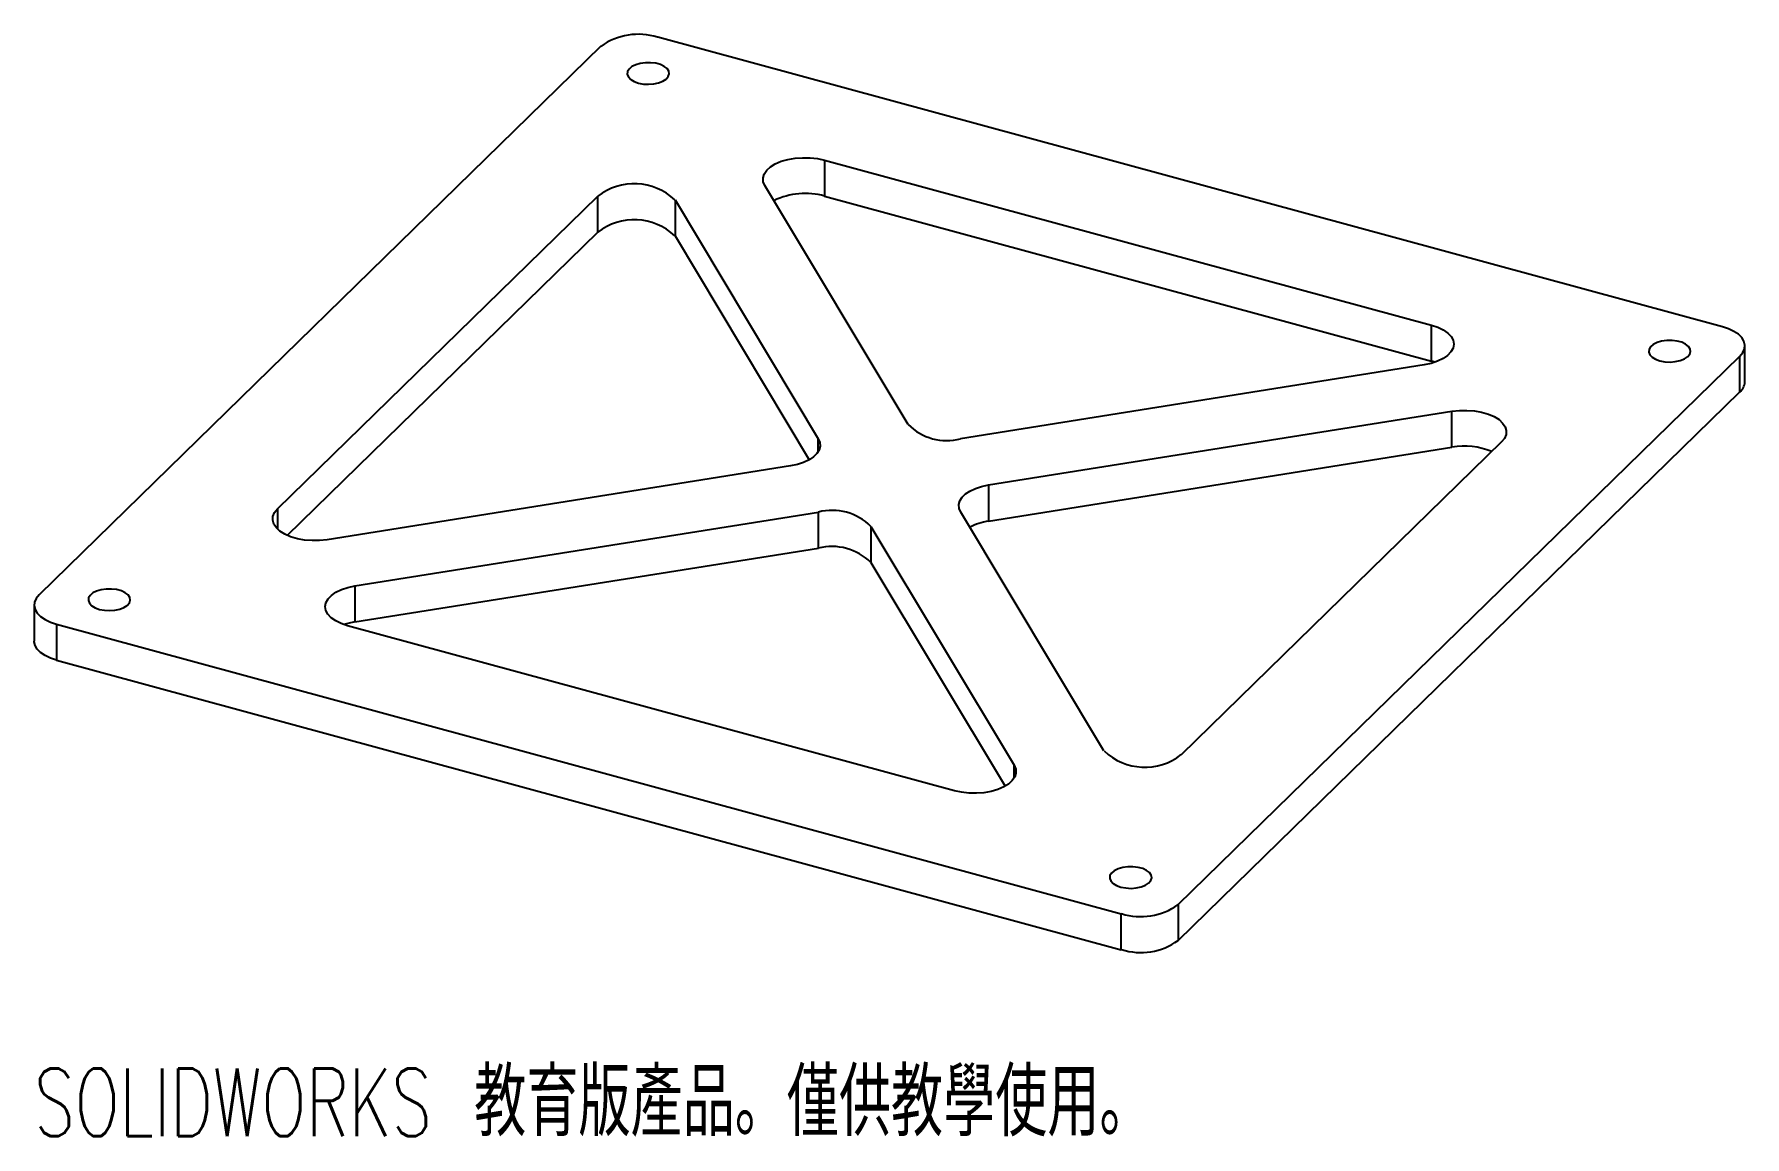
# Paper-space layout '_不等角視圖' of a CAD drawing. Header units: millimetres. Extents: x -61 to 61, y -45 to 34.
import ezdxf

# ---------------------------------------------------------------- set-up
doc = ezdxf.new("R2010")
doc.units = ezdxf.units.MM
doc.styles.add('SLDTEXTSTYLE0', font='TXT', dxfattribs={"width": 0.7, "bigfont": 'bigfont'})

psp = doc.layouts.new('_不等角視圖')

# ---------------------------------------------------------------- linework, layer by layer
at = {"color": 7, "linetype": 'Continuous', "lineweight": 25}
for p, q in [((-20.62, 33.22), (-60.75, -5.96)), ((59.5, 13.19), (-16.56, 33.86)), ((-4.64, 25.09), (38.71, 13.31)), ((-4.64, 25.09), (-4.64, 22.52)), ((1.33, 6.21), (-8.91, 23.27)), ((-43.72, 0.18), (-20.84, 22.51)), ((-20.84, 19.94), (-20.84, 22.51)), ((-15.32, 22.24), (-5.09, 5.19)), ((-15.32, 22.24), (-15.32, 19.67)), ((-4.64, 22.52), (38.71, 10.74)), ((-43.02, -1.71), (-20.84, 19.94)), ((-15.32, 19.67), (-5.73, 3.69)), ((38.71, 10.74), (38.71, 13.31)), ((20.62, -28.07), (60.75, 11.1)), ((60.75, 8.53), (60.75, 11.1)), ((61.1, 9.25), (61.1, 11.82)), ((38.2, 10.46), (5.08, 5.19)), ((38.97, 10.65), (38.71, 10.74)), ((20.62, -30.64), (60.75, 8.53)), ((7.07, 1.89), (40.18, 7.16)), ((40.18, 4.59), (40.18, 7.16)), ((43.72, 4.96), (20.84, -17.37)), ((7.07, -0.69), (40.18, 4.59)), ((-7.07, 3.26), (-40.18, -2.02)), ((7.07, 1.89), (7.07, -0.69)), ((-38.2, -5.32), (-5.08, -0.05)), ((-5.08, -2.62), (-5.08, -0.05)), ((-1.33, -1.07), (8.91, -18.12)), ((-1.33, -1.07), (-1.33, -3.64)), ((15.32, -17.1), (5.09, -0.05)), ((-38.2, -7.89), (-5.08, -2.62)), ((-1.33, -3.64), (8.26, -19.62)), ((-38.2, -5.32), (-38.2, -7.89)), ((-61.1, -6.68), (-61.1, -9.25)), ((-59.5, -8.05), (16.56, -28.72)), ((-59.5, -8.05), (-59.5, -10.62)), ((4.64, -19.95), (-38.71, -8.16)), ((-59.5, -10.62), (16.56, -31.29)), ((20.62, -28.07), (20.62, -30.64)), ((16.56, -31.29), (16.56, -28.72))]:
    psp.add_line(p, q, dxfattribs=at)
at = {"color": 8, "linetype": 'Continuous', "lineweight": 25}
for p, q in [((-5.09, 4.28), (-5.09, 5.19)), ((-43.72, 0.18), (-43.72, -1.26)), ((8.91, -19.04), (8.91, -18.12))]:
    psp.add_line(p, q, dxfattribs=at)
at = {"color": 7, "linetype": 'Continuous', "lineweight": 25, "flags": 128}
for points in [[(-17.93, 30.59), (-17.58, 30.52), (-17.21, 30.5), (-16.83, 30.53), (-16.49, 30.61), (-16.19, 30.72), (-15.95, 30.87), (-15.8, 31.05), (-15.73, 31.24), (-15.76, 31.43), (-15.88, 31.62), (-16.09, 31.78), (-16.37, 31.91), (-16.7, 32), (-17.07, 32.04), (-17.44, 32.04), (-17.81, 31.99), (-18.13, 31.89), (-18.4, 31.76), (-18.6, 31.59), (-18.71, 31.41), (-18.73, 31.21), (-18.65, 31.03), (-18.48, 30.85), (-18.24, 30.7), (-17.93, 30.59)], [(-8.91, 23.27), (-9.02, 23.54), (-9.03, 23.82), (-8.95, 24.09), (-8.77, 24.36), (-8.51, 24.6), (-8.16, 24.82), (-7.74, 25), (-7.27, 25.13), (-6.75, 25.22), (-6.21, 25.26), (-5.67, 25.26), (-5.14, 25.2), (-4.64, 25.09)], [(38.71, 13.31), (39.16, 13.15), (39.56, 12.96), (39.88, 12.74), (40.12, 12.49), (40.26, 12.22), (40.31, 11.94), (40.26, 11.66), (40.11, 11.39), (39.87, 11.14), (39.55, 10.91), (39.15, 10.72), (38.7, 10.57), (38.2, 10.46)], [(60.75, 11.1), (60.95, 11.35), (61.07, 11.61), (61.1, 11.88), (61.03, 12.15), (60.88, 12.41), (60.64, 12.65), (60.32, 12.86), (59.94, 13.04), (59.5, 13.19)], [(55.03, 10.76), (55.39, 10.69), (55.76, 10.67), (56.13, 10.7), (56.48, 10.78), (56.78, 10.89), (57.01, 11.04), (57.17, 11.22), (57.23, 11.41), (57.2, 11.6), (57.08, 11.79), (56.87, 11.95), (56.59, 12.08), (56.26, 12.17), (55.9, 12.21), (55.52, 12.21), (55.16, 12.16), (54.83, 12.06), (54.56, 11.93), (54.37, 11.76), (54.26, 11.58), (54.24, 11.38), (54.31, 11.19), (54.48, 11.02), (54.73, 10.87), (55.03, 10.76)], [(40.18, 7.16), (40.71, 7.22), (41.25, 7.22), (41.79, 7.18), (42.3, 7.09), (42.78, 6.95), (43.19, 6.77), (43.54, 6.56), (43.8, 6.31), (43.98, 6.05), (44.06, 5.77), (44.04, 5.49), (43.93, 5.22), (43.72, 4.96)], [(-5.09, 5.19), (-4.98, 4.93), (-4.96, 4.66), (-5.03, 4.39), (-5.19, 4.13), (-5.43, 3.9), (-5.75, 3.68), (-6.14, 3.5), (-6.58, 3.36), (-7.07, 3.26)], [(5.09, -0.05), (4.98, 0.22), (4.96, 0.49), (5.03, 0.75), (5.19, 1.01), (5.43, 1.25), (5.75, 1.46), (6.14, 1.64), (6.58, 1.78), (7.07, 1.89)], [(-40.18, -2.02), (-40.71, -2.07), (-41.25, -2.08), (-41.79, -2.04), (-42.3, -1.95), (-42.78, -1.81), (-43.19, -1.63), (-43.54, -1.41), (-43.8, -1.17), (-43.98, -0.91), (-44.06, -0.63), (-44.04, -0.35), (-43.93, -0.08), (-43.72, 0.18)], [(-60.75, -5.96), (-60.95, -6.21), (-61.07, -6.47), (-61.1, -6.74), (-61.03, -7.01), (-60.88, -7.26), (-60.64, -7.5), (-60.32, -7.72), (-59.94, -7.9), (-59.5, -8.05)], [(-56.43, -6.99), (-56.08, -7.05), (-55.71, -7.08), (-55.34, -7.05), (-54.99, -6.97), (-54.69, -6.86), (-54.45, -6.71), (-54.3, -6.53), (-54.24, -6.34), (-54.27, -6.15), (-54.39, -5.96), (-54.59, -5.8), (-54.87, -5.67), (-55.21, -5.58), (-55.57, -5.54), (-55.95, -5.54), (-56.31, -5.59), (-56.64, -5.69), (-56.91, -5.82), (-57.1, -5.99), (-57.21, -6.17), (-57.23, -6.36), (-57.15, -6.55), (-56.99, -6.73), (-56.74, -6.88), (-56.43, -6.99)], [(-38.71, -8.16), (-39.16, -8.01), (-39.56, -7.82), (-39.88, -7.59), (-40.12, -7.34), (-40.26, -7.07), (-40.31, -6.79), (-40.26, -6.52), (-40.11, -6.25), (-39.87, -6), (-39.55, -5.77), (-39.15, -5.58), (-38.7, -5.43), (-38.2, -5.32)], [(-38.2, -7.89), (-38.7, -8), (-38.97, -8.08)], [(-59.5, -10.62), (-59.94, -10.47), (-60.32, -10.29), (-60.64, -10.07), (-60.88, -9.83), (-61.03, -9.58), (-61.1, -9.31), (-61.1, -9.25)], [(8.91, -18.12), (9.02, -18.4), (9.03, -18.68), (8.95, -18.95), (8.77, -19.22), (8.51, -19.46), (8.16, -19.67), (7.74, -19.85), (7.27, -19.99), (6.75, -20.08), (6.21, -20.12), (5.67, -20.11), (5.14, -20.05), (4.64, -19.95)], [(16.53, -26.82), (16.88, -26.88), (17.26, -26.91), (17.63, -26.88), (17.98, -26.8), (18.28, -26.69), (18.51, -26.54), (18.67, -26.36), (18.73, -26.17), (18.7, -25.98), (18.58, -25.79), (18.37, -25.63), (18.09, -25.5), (17.76, -25.41), (17.39, -25.37), (17.02, -25.37), (16.66, -25.42), (16.33, -25.52), (16.06, -25.65), (15.86, -25.82), (15.75, -26), (15.74, -26.2), (15.81, -26.38), (15.98, -26.56), (16.22, -26.71), (16.53, -26.82)]]:
    psp.add_lwpolyline(points, dxfattribs=at)
at = {"color": 7, "linetype": 'Continuous', "lineweight": 25}
for centre, radius, start, end in [((-17.95, 29.5), 4.57, 72.3839, 125.7111), ((-18.24, 19.16), 4.24, 46.5836, 127.9248), ((-6.02, 17.64), 5.07, 74.1658, 116.1694), ((-18.24, 16.57), 4.26, 46.792, 127.7164), ((60.09, 9.29), 1.01, 310.9992, 357.6389), ((4.09, 8.96), 3.9, 224.8686, 284.7224), ((41.07, -0.53), 5.19, 67.8861, 99.8621), ((-4.09, -3.82), 3.9, 44.8686, 104.7224), ((7.59, -4.53), 3.87, 97.7014, 118.5761), ((-4.12, -6.48), 3.98, 45.5444, 104.0465), ((18.24, -14.02), 4.24, 226.5836, 307.9248), ((17.95, -24.36), 4.57, 252.3839, 305.7111), ((17.94, -26.86), 4.63, 252.7606, 305.3344)]:
    psp.add_arc(centre, radius, start, end, dxfattribs=at)

# ---------------------------------------------------------------- texts
at = {"color": 7, "linetype": 'Continuous', "insert": (-61.1, -39.77), "char_height": 4.8336, "attachment_point": 1, "style": 'SLDTEXTSTYLE0'}
psp.add_mtext('SOLIDWORKS 教育版產品。僅供教學使用。', dxfattribs=at)

doc.saveas('drawing.dxf')
